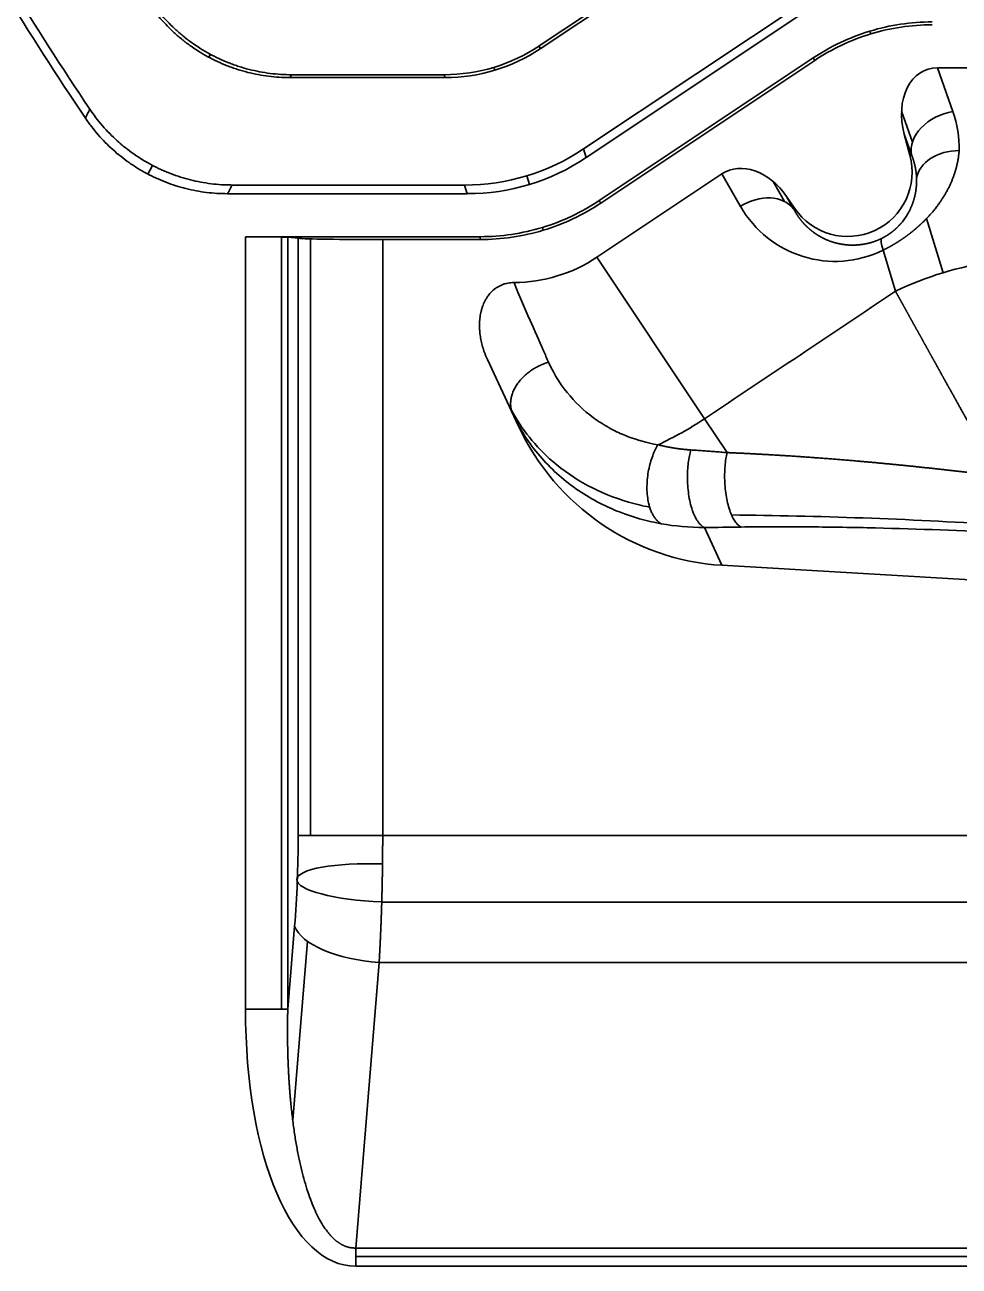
# Model space of a CAD drawing. Header units: millimetres. Extents: x 5 to 1651, y 545 to 1674.
# Drawn here: x 232.7 to 276.2, y 1331.2 to 1389 of the extents above; entities that cross this region are included whole.
import ezdxf

# ---------------------------------------------------------------- set-up
doc = ezdxf.new("R2010")
doc.units = ezdxf.units.MM
doc.layers.add('20', color=7, linetype='Continuous', true_color=0xffffff)

msp = doc.modelspace()

# ---------------------------------------------------------------- linework, layer by layer
at = {"layer": '20', "color": 7, "linetype": 'Continuous', "lineweight": 35}
for p, q in [((256.628, 1388.014), (267.603, 1395.33)), ((256.669, 1387.877), (267.644, 1395.194)), ((258.686, 1383.213), (269.158, 1390.194)), ((258.809, 1382.809), (269.28, 1389.79)), ((272.029, 1388.701), (272.068, 1388.572)), ((256.628, 1388.014), (256.669, 1387.877)), ((241.305, 1387.622), (241.233, 1387.485)), ((259.415, 1380.807), (269.383, 1387.452)), ((254.512, 1387.015), (254.553, 1386.878)), ((269.458, 1387.34), (259.49, 1380.695)), ((275.894, 1384.951), (275.176, 1386.995)), ((288.235, 1386.995), (275.176, 1386.995)), ((245.01, 1386.536), (252.238, 1386.536)), ((245.084, 1386.672), (252.197, 1386.672)), ((252.238, 1386.536), (252.197, 1386.672)), ((274.008, 1383.538), (273.504, 1384.972)), ((273.968, 1382.943), (273.63, 1383.908)), ((273.63, 1383.908), (273.896, 1382.924)), ((258.686, 1383.213), (258.809, 1382.809)), ((273.968, 1382.943), (273.896, 1382.924)), ((238.393, 1382.045), (238.602, 1382.451)), ((256.163, 1381.561), (256.041, 1381.964)), ((265.137, 1382.056), (259.309, 1378.171)), ((265.137, 1382.056), (266.001, 1380.542)), ((267.522, 1381.698), (268.054, 1380.767)), ((242.101, 1381.132), (253.269, 1381.132)), ((242.316, 1381.536), (253.147, 1381.536)), ((253.269, 1381.132), (253.147, 1381.536)), ((268.148, 1381), (268.476, 1380.426)), ((268.518, 1380.455), (268.148, 1381)), ((268.476, 1380.426), (268.518, 1380.455)), ((274.67, 1379.977), (275.435, 1377.451)), ((256.808, 1379.429), (256.77, 1379.558)), ((242.938, 1343.152), (242.938, 1379.129)), ((242.938, 1379.129), (253.876, 1379.129)), ((244.617, 1343.152), (244.617, 1379.114)), ((244.908, 1379.101), (244.908, 1343.152)), ((245.391, 1379.053), (244.908, 1379.101)), ((245.391, 1351.249), (245.391, 1379.053)), ((245.974, 1351.249), (245.974, 1379.027)), ((253.876, 1378.995), (249.331, 1378.995)), ((249.331, 1378.995), (249.331, 1351.249)), ((259.309, 1378.171), (264.322, 1370.651)), ((273.222, 1376.585), (272.642, 1378.5)), ((254.207, 1373.41), (255.639, 1370.339)), ((265.373, 1369.075), (264.322, 1370.651)), ((264.318, 1365.586), (265.138, 1363.827)), ((265.138, 1363.827), (368.446, 1357.783)), ((249.331, 1351.249), (245.391, 1351.249)), ((249.331, 1351.249), (377.248, 1351.249)), ((377.915, 1348.145), (249.287, 1348.145)), ((244.908, 1343.152), (245.226, 1347.022)), ((245.825, 1346.324), (245.139, 1337.982)), ((249.165, 1345.332), (248.072, 1332.034)), ((377.817, 1345.332), (249.165, 1345.332)), ((242.938, 1343.152), (244.908, 1343.152)), ((248.072, 1331.189), (248.072, 1332.034)), ((248.072, 1332.034), (378.75, 1332.034)), ((378.834, 1331.632), (248.072, 1331.632)), ((378.914, 1331.189), (248.072, 1331.189))]:
    msp.add_line(p, q, dxfattribs=at)
for centre, radius, start, end in [((271, 1382.14), 3, 214.16813, 15.15099), ((255.426, 1383.995), 7, 270.18273, 303.69007)]:
    msp.add_arc(centre, radius, start, end, dxfattribs=at)
for centre, major_axis, ratio, start_param, end_param in [((252.19, 1394.683), (2.322, -7.668), 0.998504, 5.989599, 6.576772), ((252.231, 1394.547), (2.322, -7.668), 0.998504, 5.989599, 6.576772), ((275.6, 1384.304), (0.916, -2.608), 0.723434, 2.892764, 4.611178), ((275.894, 1383.465), (1.887, 0.663), 0.723434, 1.321968, 3.040381), ((271, 1383.222), (0, 5.204), 0.99698, 4.696334, 5.05111), ((253.139, 1391.549), (-2.902, 9.585), 0.998504, 2.848006, 3.435179), ((253.261, 1391.146), (-2.902, 9.585), 0.998504, 2.848006, 3.435179), ((276.188, 1381.652), (2, -0.032), 0.743102, 1.582691, 3.037161), ((266.56, 1379.77), (-1.336, 2.34), 0.742347, 4.81669, 6.3346), ((266.825, 1379.306), (-1.737, -0.992), 0.742347, 3.245893, 4.763803), ((270.394, 1383.049), (-2.814, 4.222), 0.99698, 1.501378, 3.01224), ((242.938, 1379.095), (2, 0), 0.017455, 0.174533, 1.570796), ((249.331, 1379.065), (4, 0), 0.017455, 3.316126, 4.712389), ((273.467, 1377.264), (0.885, -1.794), 0.142227, 3.212124, 3.883917), ((277.757, 1369.783), (-10.528, -3.188), 0.728348, 4.495337, 4.929441), ((265.609, 1374.988), (-4.741, 10.168), 0.980514, 1.570796, 2.655005), ((273.452, 1363.34), (-25.127, 1.097), 0.104124, 4.536915, 5.035486), ((243.628, 1351.249), (0, 10), 0.176327, 4.276057, 4.712389), ((249.331, 1349.032), (-4, 0.164), 0.221019, 4.723478, 7.852063), ((249.165, 1347.022), (3.987, -0.328), 0.42145, 3.334267, 4.747028), ((249.031, 1345.386), (1.167, 14.189), 0.42145, 1.763471, 3.176231)]:
    msp.add_ellipse(centre, major_axis=major_axis, ratio=ratio, start_param=start_param, end_param=end_param, dxfattribs=at)
for points, knots in [([(235.477, 1558.609), (232.837, 1554.692), (226.497, 1544.297), (218.297, 1526.435), (211.965, 1504.971), (208.765, 1482.822), (208.765, 1460.443), (211.965, 1438.294), (218.297, 1416.829), (226.497, 1398.967), (232.837, 1388.572), (235.477, 1384.656)], [0, 0, 0, 0, 0.076757, 0.197684, 0.31861, 0.439537, 0.560463, 0.68139, 0.802316, 0.923243, 1, 1, 1, 1]), ([(235.685, 1558.195), (233.1, 1554.348), (226.823, 1544.04), (218.677, 1526.293), (212.36, 1504.884), (209.169, 1482.793), (209.169, 1460.472), (212.36, 1438.38), (218.677, 1416.971), (226.823, 1399.224), (233.1, 1388.916), (235.685, 1385.069)], [0, 0, 0, 0, 0.075715, 0.196939, 0.318164, 0.439388, 0.560612, 0.681836, 0.803061, 0.924285, 1, 1, 1, 1]), ([(238.369, 1390.333), (238.551, 1390.051), (238.748, 1389.783), (239.173, 1389.276), (239.401, 1389.036), (239.765, 1388.697), (239.89, 1388.588), (240.052, 1388.456), (240.084, 1388.429), (240.15, 1388.377), (240.183, 1388.351), (240.283, 1388.275), (240.35, 1388.225), (240.688, 1387.981), (241.249, 1387.629), (241.849, 1387.348), (242.237, 1387.196), (242.354, 1387.152), (242.472, 1387.111), (242.552, 1387.084), (242.591, 1387.07), (242.791, 1387.006), (242.951, 1386.96), (243.434, 1386.837), (243.759, 1386.776), (244.417, 1386.693), (244.749, 1386.672), (245.084, 1386.672)], [0, 0, 0, 0, 0.125, 0.125, 0.25, 0.25, 0.3125, 0.3125, 0.328125, 0.328125, 0.34375, 0.34375, 0.375, 0.375, 0.5, 0.625, 0.625, 0.65625, 0.671875, 0.671875, 0.6875, 0.6875, 0.75, 0.75, 0.875, 0.875, 1, 1, 1, 1]), ([(245.01, 1386.536), (244.675, 1386.536), (244.343, 1386.557), (243.686, 1386.639), (243.362, 1386.7), (242.88, 1386.823), (242.72, 1386.869), (242.521, 1386.933), (242.482, 1386.946), (242.402, 1386.973), (242.363, 1386.987), (242.244, 1387.029), (242.166, 1387.058), (241.778, 1387.211), (241.178, 1387.491), (240.618, 1387.843), (240.28, 1388.086), (240.179, 1388.16), (240.08, 1388.237), (240.015, 1388.289), (239.982, 1388.316), (239.82, 1388.448), (239.695, 1388.558), (239.33, 1388.897), (239.102, 1389.137), (238.676, 1389.644), (238.479, 1389.911), (238.297, 1390.193)], [0, 0, 0, 0, 0.125, 0.125, 0.25, 0.25, 0.3125, 0.3125, 0.328125, 0.328125, 0.34375, 0.34375, 0.375, 0.375, 0.5, 0.625, 0.625, 0.65625, 0.671875, 0.671875, 0.6875, 0.6875, 0.75, 0.75, 0.875, 0.875, 1, 1, 1, 1]), ([(274.923, 1389.129), (273.944, 1389.129), (272.966, 1388.985), (271.092, 1388.417), (270.198, 1387.994), (269.384, 1387.452)], [0, 0, 0, 0, 0.5, 0.5, 1, 1, 1, 1]), ([(274.923, 1388.995), (273.957, 1388.994), (272.992, 1388.852), (271.144, 1388.293), (270.262, 1387.875), (269.458, 1387.34)], [0, 0, 0, 0, 0.5, 0.5, 1, 1, 1, 1]), ([(245.084, 1386.672), (245.08, 1386.664), (245.075, 1386.656), (245.062, 1386.631), (245.053, 1386.614), (245.034, 1386.581), (245.025, 1386.565), (245.014, 1386.544), (245.012, 1386.54), (245.01, 1386.536)], [0, 0, 0, 0, 0.176324, 0.176324, 0.545649, 0.545649, 0.909804, 0.909804, 1, 1, 1, 1]), ([(235.477, 1384.656), (235.49, 1384.681), (235.502, 1384.707), (235.536, 1384.774), (235.557, 1384.815), (235.579, 1384.858), (235.58, 1384.86), (235.615, 1384.931), (235.65, 1385), (235.685, 1385.069)], [0, 0, 0, 0, 0.1867, 0.1867, 0.485261, 0.485261, 0.5, 0.5, 1, 1, 1, 1]), ([(235.685, 1385.069), (235.868, 1384.796), (236.265, 1384.278), (236.722, 1383.811), (236.997, 1383.564), (237.027, 1383.536), (237.089, 1383.482), (237.182, 1383.402), (237.403, 1383.221), (237.598, 1383.075), (237.996, 1382.796), (238.273, 1382.627), (238.702, 1382.398), (238.848, 1382.325), (239.071, 1382.224), (239.146, 1382.191), (239.26, 1382.143), (239.298, 1382.128), (239.374, 1382.097), (239.412, 1382.082), (239.755, 1381.95), (240.065, 1381.852), (240.694, 1381.695), (241.013, 1381.636), (241.497, 1381.576), (241.66, 1381.561), (241.906, 1381.546), (241.988, 1381.542), (242.152, 1381.537), (242.234, 1381.536), (242.316, 1381.536)], [0, 0, 0, 0, 0.125, 0.25, 0.25, 0.265625, 0.265625, 0.28125, 0.3125, 0.375, 0.375, 0.5, 0.5, 0.5625, 0.5625, 0.59375, 0.59375, 0.609375, 0.609375, 0.625, 0.625, 0.75, 0.75, 0.875, 0.875, 0.9375, 0.9375, 0.96875, 0.96875, 1, 1, 1, 1]), ([(242.101, 1381.132), (241.773, 1381.132), (241.122, 1381.172), (240.481, 1381.291), (240.123, 1381.381), (240.083, 1381.391), (240.004, 1381.412), (239.886, 1381.445), (239.613, 1381.526), (239.383, 1381.607), (238.93, 1381.781), (238.636, 1381.915), (238.206, 1382.144), (238.065, 1382.225), (237.856, 1382.352), (237.787, 1382.396), (237.685, 1382.464), (237.651, 1382.486), (237.583, 1382.532), (237.549, 1382.556), (237.248, 1382.767), (236.994, 1382.969), (236.514, 1383.402), (236.287, 1383.633), (235.967, 1384), (235.864, 1384.127), (235.714, 1384.322), (235.665, 1384.387), (235.569, 1384.52), (235.522, 1384.588), (235.477, 1384.656)], [0, 0, 0, 0, 0.125, 0.25, 0.25, 0.265625, 0.265625, 0.28125, 0.3125, 0.375, 0.375, 0.5, 0.5, 0.5625, 0.5625, 0.59375, 0.59375, 0.609375, 0.609375, 0.625, 0.625, 0.75, 0.75, 0.875, 0.875, 0.9375, 0.9375, 0.96875, 0.96875, 1, 1, 1, 1]), ([(272.642, 1378.5), (272.65, 1378.504), (272.665, 1378.512), (272.688, 1378.523), (272.711, 1378.535), (272.734, 1378.546), (272.757, 1378.558), (272.78, 1378.57), (272.802, 1378.582), (272.825, 1378.594), (272.848, 1378.606), (272.87, 1378.618), (272.893, 1378.63), (272.915, 1378.642), (272.937, 1378.654), (272.96, 1378.666), (272.982, 1378.679), (273.004, 1378.691), (273.026, 1378.704), (273.048, 1378.716), (273.07, 1378.729), (273.092, 1378.742), (273.114, 1378.754), (273.136, 1378.767), (273.157, 1378.78), (273.179, 1378.793), (273.201, 1378.806), (273.222, 1378.819), (273.243, 1378.832), (273.265, 1378.845), (273.286, 1378.858), (273.307, 1378.872), (273.328, 1378.885), (273.349, 1378.898), (273.37, 1378.912), (273.391, 1378.925), (273.412, 1378.939), (273.433, 1378.952), (273.453, 1378.966), (273.474, 1378.98), (273.494, 1378.993), (273.515, 1379.007), (273.535, 1379.021), (273.555, 1379.035), (273.576, 1379.048), (273.596, 1379.062), (273.616, 1379.076), (273.636, 1379.09), (273.655, 1379.104), (273.675, 1379.118), (273.695, 1379.132), (273.714, 1379.146), (273.734, 1379.161), (273.753, 1379.175), (273.772, 1379.189), (273.792, 1379.203), (273.811, 1379.217), (273.83, 1379.232), (273.849, 1379.246), (273.867, 1379.26), (273.886, 1379.275), (273.905, 1379.289), (273.923, 1379.304), (273.942, 1379.318), (273.96, 1379.333), (273.978, 1379.347), (273.996, 1379.362), (274.014, 1379.376), (274.032, 1379.391), (274.05, 1379.405), (274.068, 1379.42), (274.085, 1379.434), (274.103, 1379.449), (274.12, 1379.464), (274.137, 1379.478), (274.155, 1379.493), (274.172, 1379.508), (274.189, 1379.522), (274.205, 1379.537), (274.222, 1379.552), (274.239, 1379.567), (274.255, 1379.581), (274.272, 1379.596), (274.288, 1379.611), (274.304, 1379.626), (274.32, 1379.64), (274.332, 1379.651), (274.342, 1379.66), (274.351, 1379.669), (274.366, 1379.683), (274.387, 1379.702), (274.413, 1379.726), (274.445, 1379.755), (274.481, 1379.789), (274.523, 1379.829), (274.569, 1379.874), (274.619, 1379.924), (274.673, 1379.98), (274.731, 1380.041), (274.793, 1380.106), (274.857, 1380.178), (274.924, 1380.254), (274.989, 1380.33), (275.052, 1380.406), (275.114, 1380.486), (275.182, 1380.575), (275.255, 1380.675), (275.331, 1380.784), (275.409, 1380.904), (275.476, 1381.01), (275.529, 1381.099), (275.569, 1381.169), (275.608, 1381.238), (275.645, 1381.308), (275.681, 1381.377), (275.716, 1381.446), (275.749, 1381.515), (275.781, 1381.584), (275.812, 1381.653), (275.841, 1381.721), (275.869, 1381.79), (275.896, 1381.858), (275.921, 1381.926), (275.946, 1381.994), (275.969, 1382.062), (275.991, 1382.13), (276.012, 1382.198), (276.031, 1382.266), (276.05, 1382.333), (276.067, 1382.401), (276.084, 1382.468), (276.099, 1382.536), (276.113, 1382.603), (276.126, 1382.67), (276.138, 1382.737), (276.149, 1382.804), (276.159, 1382.871), (276.168, 1382.938), (276.175, 1383.005), (276.182, 1383.072), (276.186, 1383.116), (276.188, 1383.138)], [0, 0, 0, 0, 0.00351, 0.007014, 0.010513, 0.014007, 0.017496, 0.02098, 0.02446, 0.027935, 0.031405, 0.034871, 0.038332, 0.041789, 0.045242, 0.048691, 0.052135, 0.055576, 0.059013, 0.062445, 0.065874, 0.0693, 0.072721, 0.076139, 0.079553, 0.082964, 0.086371, 0.089775, 0.093176, 0.096573, 0.099966, 0.103357, 0.106744, 0.110127, 0.113508, 0.116885, 0.120259, 0.12363, 0.126997, 0.130362, 0.133723, 0.137081, 0.140435, 0.143787, 0.147135, 0.150481, 0.153823, 0.157161, 0.160497, 0.163829, 0.167158, 0.170484, 0.173806, 0.177125, 0.18044, 0.183753, 0.187062, 0.190367, 0.193669, 0.196967, 0.200262, 0.203553, 0.20684, 0.210124, 0.213404, 0.21668, 0.219953, 0.223221, 0.226486, 0.229747, 0.233003, 0.236256, 0.239504, 0.242748, 0.245988, 0.249224, 0.252455, 0.255682, 0.258904, 0.262121, 0.265334, 0.268543, 0.271746, 0.274945, 0.278139, 0.281328, 0.284514, 0.285251, 0.287115, 0.290103, 0.294213, 0.299438, 0.305773, 0.313212, 0.321748, 0.331373, 0.342079, 0.353859, 0.366705, 0.38061, 0.395565, 0.411565, 0.428602, 0.44296, 0.459392, 0.477877, 0.498391, 0.520904, 0.545374, 0.571762, 0.586001, 0.600196, 0.614351, 0.628468, 0.642547, 0.656592, 0.670605, 0.684586, 0.698537, 0.71246, 0.726357, 0.740228, 0.754076, 0.7679, 0.781701, 0.795482, 0.809243, 0.822983, 0.836705, 0.850408, 0.864094, 0.877761, 0.891411, 0.905045, 0.918661, 0.93226, 0.945842, 0.959408, 0.972956, 0.986487, 1, 1, 1, 1]), ([(274.202, 1381.839), (274.202, 1381.848), (274.201, 1381.866), (274.2, 1381.892), (274.198, 1381.919), (274.197, 1381.945), (274.195, 1381.971), (274.193, 1381.997), (274.191, 1382.022), (274.189, 1382.047), (274.186, 1382.072), (274.183, 1382.097), (274.18, 1382.122), (274.177, 1382.146), (274.174, 1382.17), (274.171, 1382.194), (274.167, 1382.218), (274.164, 1382.241), (274.16, 1382.264), (274.156, 1382.287), (274.152, 1382.31), (274.148, 1382.332), (274.144, 1382.355), (274.139, 1382.376), (274.135, 1382.398), (274.13, 1382.42), (274.126, 1382.441), (274.121, 1382.462), (274.116, 1382.483), (274.111, 1382.503), (274.106, 1382.524), (274.101, 1382.544), (274.095, 1382.564), (274.09, 1382.583), (274.085, 1382.603), (274.079, 1382.622), (274.074, 1382.641), (274.068, 1382.659), (274.063, 1382.678), (274.057, 1382.696), (274.051, 1382.714), (274.046, 1382.732), (274.04, 1382.75), (274.034, 1382.767), (274.028, 1382.784), (274.022, 1382.801), (274.016, 1382.818), (274.01, 1382.834), (274.004, 1382.85), (273.998, 1382.866), (273.992, 1382.882), (273.986, 1382.898), (273.98, 1382.913), (273.974, 1382.928), (273.97, 1382.938), (273.968, 1382.943)], [0, 0, 0, 0, 0.023885, 0.047576, 0.071071, 0.094372, 0.117478, 0.14039, 0.163107, 0.18563, 0.207959, 0.230095, 0.252036, 0.273783, 0.295337, 0.316697, 0.337864, 0.358838, 0.379618, 0.400206, 0.4206, 0.440802, 0.460811, 0.480628, 0.500252, 0.519684, 0.538923, 0.557971, 0.576826, 0.595489, 0.613961, 0.632241, 0.650329, 0.668226, 0.685931, 0.703445, 0.720768, 0.7379, 0.754841, 0.771591, 0.78815, 0.804519, 0.820697, 0.836684, 0.852481, 0.868088, 0.883504, 0.898731, 0.913767, 0.928613, 0.94327, 0.957737, 0.972014, 0.986102, 1, 1, 1, 1]), ([(272.566, 1379.044), (272.571, 1379.046), (272.58, 1379.051), (272.594, 1379.058), (272.607, 1379.064), (272.621, 1379.071), (272.635, 1379.079), (272.648, 1379.086), (272.662, 1379.093), (272.676, 1379.1), (272.689, 1379.108), (272.703, 1379.115), (272.716, 1379.123), (272.73, 1379.13), (272.743, 1379.138), (272.757, 1379.146), (272.77, 1379.154), (272.784, 1379.162), (272.797, 1379.17), (272.81, 1379.178), (272.824, 1379.186), (272.837, 1379.195), (272.85, 1379.203), (272.864, 1379.212), (272.877, 1379.22), (272.89, 1379.229), (272.903, 1379.238), (272.916, 1379.247), (272.929, 1379.256), (272.942, 1379.265), (272.955, 1379.274), (272.968, 1379.283), (272.981, 1379.292), (272.994, 1379.302), (273.007, 1379.311), (273.02, 1379.321), (273.033, 1379.33), (273.045, 1379.34), (273.058, 1379.35), (273.071, 1379.36), (273.083, 1379.37), (273.096, 1379.38), (273.109, 1379.39), (273.121, 1379.4), (273.134, 1379.41), (273.146, 1379.42), (273.158, 1379.431), (273.171, 1379.441), (273.183, 1379.452), (273.195, 1379.463), (273.207, 1379.474), (273.22, 1379.484), (273.232, 1379.495), (273.244, 1379.506), (273.256, 1379.517), (273.268, 1379.529), (273.28, 1379.54), (273.292, 1379.551), (273.303, 1379.563), (273.315, 1379.574), (273.327, 1379.586), (273.338, 1379.597), (273.35, 1379.609), (273.362, 1379.621), (273.373, 1379.633), (273.384, 1379.645), (273.396, 1379.657), (273.407, 1379.669), (273.418, 1379.681), (273.43, 1379.694), (273.441, 1379.706), (273.452, 1379.718), (273.463, 1379.731), (273.474, 1379.743), (273.485, 1379.756), (273.495, 1379.769), (273.528, 1379.807), (273.581, 1379.874), (273.651, 1379.968), (273.718, 1380.068), (273.783, 1380.173), (273.844, 1380.282), (273.902, 1380.397), (273.941, 1380.483), (273.965, 1380.539), (273.976, 1380.566), (273.987, 1380.594), (273.998, 1380.622), (274.009, 1380.651), (274.02, 1380.682), (274.031, 1380.713), (274.042, 1380.745), (274.053, 1380.778), (274.064, 1380.812), (274.074, 1380.847), (274.085, 1380.883), (274.095, 1380.92), (274.105, 1380.957), (274.115, 1380.996), (274.124, 1381.035), (274.133, 1381.076), (274.141, 1381.117), (274.15, 1381.159), (274.157, 1381.202), (274.165, 1381.246), (274.171, 1381.291), (274.178, 1381.337), (274.183, 1381.383), (274.188, 1381.431), (274.193, 1381.479), (274.197, 1381.528), (274.199, 1381.578), (274.202, 1381.629), (274.203, 1381.68), (274.204, 1381.732), (274.203, 1381.785), (274.202, 1381.821), (274.202, 1381.839)], [0, 0, 0, 0, 0.002984, 0.005963, 0.008938, 0.011908, 0.014876, 0.01784, 0.020803, 0.023765, 0.026726, 0.029688, 0.03265, 0.035614, 0.03858, 0.041548, 0.044521, 0.047497, 0.050479, 0.053466, 0.056459, 0.059459, 0.062467, 0.065483, 0.068508, 0.071542, 0.074586, 0.077641, 0.080707, 0.083785, 0.086876, 0.08998, 0.093098, 0.09623, 0.099376, 0.102539, 0.105717, 0.108912, 0.112124, 0.115353, 0.118601, 0.121867, 0.125153, 0.128458, 0.131783, 0.135129, 0.138496, 0.141884, 0.145295, 0.148728, 0.152184, 0.155663, 0.159166, 0.162692, 0.166244, 0.16982, 0.173422, 0.177049, 0.180703, 0.184382, 0.188089, 0.191822, 0.195583, 0.199372, 0.203189, 0.207034, 0.210908, 0.214811, 0.218743, 0.222705, 0.226696, 0.230718, 0.23477, 0.238853, 0.242967, 0.247111, 0.251288, 0.280735, 0.312195, 0.345723, 0.381359, 0.41914, 0.459094, 0.501245, 0.510466, 0.520058, 0.530018, 0.540349, 0.551048, 0.562118, 0.573557, 0.585365, 0.597542, 0.610089, 0.623004, 0.636289, 0.649941, 0.663963, 0.678353, 0.69311, 0.708235, 0.723728, 0.739588, 0.755815, 0.772409, 0.789368, 0.806694, 0.824385, 0.842442, 0.860863, 0.879649, 0.8988, 0.918314, 0.938191, 0.958432, 0.979035, 1, 1, 1, 1]), ([(242.316, 1381.536), (242.302, 1381.51), (242.289, 1381.485), (242.252, 1381.415), (242.229, 1381.372), (242.184, 1381.288), (242.163, 1381.248), (242.128, 1381.182), (242.114, 1381.157), (242.101, 1381.132)], [0, 0, 0, 0, 0.190335, 0.190335, 0.51474, 0.51474, 0.813301, 0.813301, 1, 1, 1, 1]), ([(259.415, 1380.807), (258.6, 1380.264), (257.706, 1379.841), (255.833, 1379.274), (254.854, 1379.13), (253.876, 1379.13)], [0, 0, 0, 0, 0.5, 0.5, 1, 1, 1, 1]), ([(253.876, 1378.995), (254.868, 1378.996), (255.859, 1379.142), (257.758, 1379.717), (258.664, 1380.145), (259.489, 1380.695)], [0, 0, 0, 0, 0.5, 0.5, 1, 1, 1, 1]), ([(268.476, 1380.426), (268.48, 1380.418), (268.489, 1380.401), (268.502, 1380.376), (268.515, 1380.351), (268.529, 1380.326), (268.542, 1380.302), (268.556, 1380.278), (268.57, 1380.254), (268.584, 1380.23), (268.598, 1380.207), (268.612, 1380.184), (268.627, 1380.162), (268.641, 1380.139), (268.656, 1380.117), (268.67, 1380.095), (268.685, 1380.074), (268.7, 1380.052), (268.715, 1380.031), (268.73, 1380.011), (268.745, 1379.99), (268.76, 1379.97), (268.775, 1379.95), (268.79, 1379.931), (268.805, 1379.911), (268.82, 1379.892), (268.836, 1379.873), (268.851, 1379.855), (268.866, 1379.837), (268.882, 1379.818), (268.897, 1379.801), (268.912, 1379.783), (268.928, 1379.766), (268.943, 1379.749), (268.958, 1379.732), (268.973, 1379.716), (268.989, 1379.7), (269.004, 1379.684), (269.019, 1379.668), (269.035, 1379.652), (269.05, 1379.637), (269.065, 1379.622), (269.08, 1379.607), (269.095, 1379.593), (269.11, 1379.579), (269.125, 1379.565), (269.14, 1379.551), (269.155, 1379.537), (269.17, 1379.524), (269.184, 1379.511), (269.199, 1379.498), (269.213, 1379.485), (269.228, 1379.473), (269.242, 1379.461), (269.257, 1379.449), (269.271, 1379.437), (269.285, 1379.425), (269.299, 1379.414), (269.313, 1379.403), (269.327, 1379.392), (269.341, 1379.381), (269.354, 1379.371), (269.368, 1379.36), (269.381, 1379.35), (269.395, 1379.34), (269.408, 1379.33), (269.421, 1379.321), (269.434, 1379.311), (269.447, 1379.302), (269.459, 1379.293), (269.472, 1379.285), (269.484, 1379.276), (269.497, 1379.267), (269.509, 1379.259), (269.521, 1379.251), (269.533, 1379.243), (269.545, 1379.235), (269.556, 1379.228), (269.568, 1379.22), (269.579, 1379.213), (269.59, 1379.206), (269.601, 1379.199), (269.612, 1379.192), (269.623, 1379.186), (269.633, 1379.179), (269.644, 1379.173), (269.654, 1379.167), (269.664, 1379.161), (269.674, 1379.155), (269.684, 1379.149), (269.693, 1379.144), (269.703, 1379.138), (269.712, 1379.133), (269.721, 1379.128), (269.73, 1379.123), (269.739, 1379.118), (269.747, 1379.113), (269.755, 1379.109), (269.764, 1379.104), (269.772, 1379.1), (269.779, 1379.096), (269.787, 1379.092), (269.795, 1379.088), (269.802, 1379.084), (269.809, 1379.08), (269.816, 1379.077), (269.823, 1379.073), (269.829, 1379.07), (269.847, 1379.061), (269.877, 1379.046), (269.919, 1379.026), (269.961, 1379.007), (270.004, 1378.988), (270.046, 1378.97), (270.089, 1378.953), (270.132, 1378.936), (270.175, 1378.92), (270.218, 1378.905), (270.262, 1378.89), (270.305, 1378.876), (270.349, 1378.863), (270.392, 1378.85), (270.436, 1378.839), (270.48, 1378.827), (270.524, 1378.817), (270.568, 1378.807), (270.612, 1378.798), (270.656, 1378.789), (270.7, 1378.781), (270.743, 1378.774), (270.787, 1378.767), (270.831, 1378.761), (270.875, 1378.756), (270.919, 1378.751), (270.963, 1378.747), (271.007, 1378.744), (271.05, 1378.741), (271.094, 1378.739), (271.137, 1378.738), (271.181, 1378.737), (271.224, 1378.736), (271.267, 1378.737), (271.31, 1378.738), (271.353, 1378.739), (271.395, 1378.741), (271.438, 1378.744), (271.48, 1378.747), (271.523, 1378.751), (271.564, 1378.755), (271.606, 1378.76), (271.648, 1378.765), (271.689, 1378.771), (271.73, 1378.778), (271.771, 1378.785), (271.812, 1378.793), (271.852, 1378.801), (271.893, 1378.809), (271.932, 1378.819), (271.972, 1378.828), (272.012, 1378.838), (272.051, 1378.849), (272.09, 1378.86), (272.128, 1378.872), (272.166, 1378.884), (272.204, 1378.896), (272.242, 1378.909), (272.279, 1378.922), (272.316, 1378.936), (272.353, 1378.95), (272.389, 1378.965), (272.425, 1378.98), (272.461, 1378.995), (272.496, 1379.011), (272.532, 1379.027), (272.555, 1379.039), (272.566, 1379.044)], [0, 0, 0, 0, 0.007595, 0.015135, 0.022621, 0.030053, 0.03743, 0.044752, 0.05202, 0.059233, 0.066392, 0.073496, 0.080545, 0.087539, 0.094479, 0.101363, 0.108193, 0.114968, 0.121688, 0.128353, 0.134962, 0.141517, 0.148016, 0.154461, 0.16085, 0.167184, 0.173462, 0.179686, 0.185854, 0.191966, 0.198023, 0.204025, 0.209971, 0.215862, 0.221697, 0.227476, 0.2332, 0.238868, 0.244481, 0.250037, 0.255538, 0.260983, 0.266373, 0.271706, 0.276984, 0.282205, 0.287371, 0.292481, 0.297534, 0.302532, 0.307474, 0.312359, 0.317188, 0.321962, 0.326679, 0.331339, 0.335944, 0.340492, 0.344984, 0.34942, 0.353799, 0.358122, 0.362388, 0.366598, 0.370752, 0.374849, 0.37889, 0.382874, 0.386801, 0.390672, 0.394487, 0.398245, 0.401946, 0.40559, 0.409178, 0.412709, 0.416183, 0.419601, 0.422962, 0.426266, 0.429513, 0.432704, 0.435837, 0.438914, 0.441934, 0.444897, 0.447803, 0.450652, 0.453444, 0.456179, 0.458857, 0.461479, 0.464043, 0.46655, 0.469, 0.471394, 0.47373, 0.476009, 0.478231, 0.480396, 0.482503, 0.484554, 0.486548, 0.488484, 0.490363, 0.492185, 0.49395, 0.495658, 0.497309, 0.508067, 0.518719, 0.529265, 0.539706, 0.550041, 0.560271, 0.570397, 0.580417, 0.590333, 0.600146, 0.609854, 0.619459, 0.62896, 0.638359, 0.647655, 0.656849, 0.665941, 0.674932, 0.683821, 0.69261, 0.701299, 0.709887, 0.718377, 0.726767, 0.735059, 0.743253, 0.751349, 0.759349, 0.767252, 0.77506, 0.782772, 0.79039, 0.797914, 0.805345, 0.812684, 0.81993, 0.827086, 0.834152, 0.841129, 0.848017, 0.854818, 0.861532, 0.86816, 0.874704, 0.881165, 0.887544, 0.893841, 0.900058, 0.906196, 0.912257, 0.918243, 0.924153, 0.92999, 0.935756, 0.941452, 0.947079, 0.952639, 0.958135, 0.963568, 0.968939, 0.974252, 0.979507, 0.984707, 0.989854, 0.994951, 1, 1, 1, 1]), ([(255.448, 1376.995), (255.353, 1376.994), (255.26, 1376.986), (255.121, 1376.96), (255.075, 1376.949), (255.007, 1376.93), (254.985, 1376.923), (254.94, 1376.908), (254.917, 1376.899), (254.807, 1376.856), (254.724, 1376.813), (254.606, 1376.736), (254.568, 1376.708), (254.512, 1376.664), (254.494, 1376.649), (254.458, 1376.617), (254.441, 1376.601), (254.356, 1376.52), (254.295, 1376.448), (254.212, 1376.333), (254.185, 1376.294), (254.136, 1376.213), (254.113, 1376.172), (254.049, 1376.047), (254.013, 1375.96), (253.967, 1375.827), (253.952, 1375.782), (253.933, 1375.714), (253.927, 1375.691), (253.916, 1375.645), (253.91, 1375.622), (253.885, 1375.507), (253.87, 1375.415), (253.85, 1375.229), (253.844, 1375.136), (253.841, 1374.996), (253.842, 1374.925), (253.845, 1374.855), (253.847, 1374.807), (253.848, 1374.784), (253.856, 1374.666), (253.867, 1374.573), (253.895, 1374.388), (253.912, 1374.297), (253.954, 1374.115), (254.002, 1373.935), (254.063, 1373.758), (254.114, 1373.627), (254.131, 1373.583), (254.168, 1373.496), (254.187, 1373.453), (254.207, 1373.41)], [0, 0, 0, 0, 0.0625, 0.0625, 0.09375, 0.09375, 0.109375, 0.109375, 0.125, 0.125, 0.1875, 0.1875, 0.21875, 0.21875, 0.234375, 0.234375, 0.25, 0.25, 0.3125, 0.3125, 0.34375, 0.34375, 0.375, 0.375, 0.4375, 0.4375, 0.46875, 0.46875, 0.484375, 0.484375, 0.5, 0.5, 0.5625, 0.5625, 0.625, 0.625, 0.65625, 0.671875, 0.671875, 0.6875, 0.6875, 0.75, 0.75, 0.8125, 0.8125, 0.875, 0.9375, 0.9375, 0.96875, 0.96875, 1, 1, 1, 1]), ([(257.06, 1373.281), (256.979, 1373.461), (256.897, 1373.644), (256.607, 1374.291), (256.4, 1374.76), (255.941, 1375.816), (255.691, 1376.403), (255.448, 1376.995)], [0, 0, 0, 0, 0.143577, 0.143577, 0.526718, 0.526718, 1, 1, 1, 1]), ([(278.002, 1367.989), (277.992, 1368.006), (277.973, 1368.041), (277.944, 1368.093), (277.915, 1368.145), (277.886, 1368.197), (277.857, 1368.248), (277.829, 1368.3), (277.8, 1368.351), (277.772, 1368.403), (277.743, 1368.454), (277.715, 1368.505), (277.686, 1368.556), (277.658, 1368.607), (277.63, 1368.658), (277.601, 1368.708), (277.573, 1368.759), (277.545, 1368.809), (277.517, 1368.86), (277.489, 1368.91), (277.461, 1368.96), (277.434, 1369.01), (277.406, 1369.06), (277.378, 1369.109), (277.351, 1369.159), (277.323, 1369.208), (277.296, 1369.258), (277.268, 1369.307), (277.241, 1369.356), (277.214, 1369.405), (277.186, 1369.454), (277.159, 1369.503), (277.132, 1369.551), (277.105, 1369.6), (277.078, 1369.648), (277.051, 1369.696), (277.025, 1369.744), (276.998, 1369.792), (276.971, 1369.84), (276.945, 1369.888), (276.918, 1369.935), (276.892, 1369.983), (276.866, 1370.03), (276.839, 1370.077), (276.813, 1370.124), (276.787, 1370.171), (276.761, 1370.218), (276.735, 1370.264), (276.709, 1370.311), (276.683, 1370.357), (276.657, 1370.403), (276.632, 1370.449), (276.606, 1370.495), (276.581, 1370.541), (276.555, 1370.587), (276.53, 1370.632), (276.504, 1370.678), (276.479, 1370.723), (276.454, 1370.768), (276.429, 1370.813), (276.404, 1370.858), (276.379, 1370.903), (276.354, 1370.948), (276.329, 1370.992), (276.305, 1371.036), (276.28, 1371.08), (276.256, 1371.125), (276.231, 1371.168), (276.207, 1371.212), (276.183, 1371.256), (276.158, 1371.299), (276.134, 1371.343), (276.11, 1371.386), (276.086, 1371.429), (276.062, 1371.472), (276.038, 1371.515), (276.015, 1371.557), (275.991, 1371.6), (275.967, 1371.642), (275.944, 1371.684), (275.92, 1371.727), (275.897, 1371.768), (275.874, 1371.81), (275.851, 1371.852), (275.827, 1371.893), (275.804, 1371.935), (275.781, 1371.976), (275.759, 1372.017), (275.736, 1372.058), (275.713, 1372.099), (275.69, 1372.14), (275.668, 1372.18), (275.645, 1372.221), (275.623, 1372.261), (275.601, 1372.301), (275.578, 1372.341), (275.556, 1372.381), (275.534, 1372.42), (275.512, 1372.46), (275.49, 1372.499), (275.468, 1372.538), (275.447, 1372.578), (275.425, 1372.617), (275.403, 1372.655), (275.382, 1372.694), (275.36, 1372.733), (275.339, 1372.771), (275.318, 1372.809), (275.297, 1372.847), (275.276, 1372.885), (275.255, 1372.923), (275.234, 1372.961), (275.213, 1372.998), (275.192, 1373.036), (275.171, 1373.073), (275.151, 1373.11), (275.13, 1373.147), (275.11, 1373.184), (275.089, 1373.22), (275.069, 1373.257), (275.049, 1373.293), (275.029, 1373.33), (275.008, 1373.366), (274.988, 1373.402), (274.969, 1373.437), (274.949, 1373.473), (274.929, 1373.509), (274.909, 1373.544), (274.89, 1373.579), (274.87, 1373.614), (274.851, 1373.649), (274.832, 1373.684), (274.812, 1373.719), (274.793, 1373.753), (274.774, 1373.788), (274.755, 1373.822), (274.736, 1373.856), (274.717, 1373.89), (274.698, 1373.924), (274.68, 1373.958), (274.661, 1373.991), (274.643, 1374.025), (274.624, 1374.058), (274.606, 1374.091), (274.587, 1374.124), (274.569, 1374.157), (274.551, 1374.189), (274.533, 1374.222), (274.515, 1374.254), (274.497, 1374.287), (274.479, 1374.319), (274.461, 1374.351), (274.444, 1374.383), (274.426, 1374.414), (274.409, 1374.446), (274.391, 1374.477), (274.374, 1374.509), (274.357, 1374.54), (274.339, 1374.571), (274.322, 1374.602), (274.305, 1374.633), (274.288, 1374.663), (274.271, 1374.694), (274.254, 1374.724), (274.238, 1374.754), (274.221, 1374.784), (274.204, 1374.814), (274.188, 1374.844), (274.171, 1374.874), (274.155, 1374.903), (274.139, 1374.933), (274.123, 1374.962), (274.106, 1374.991), (274.09, 1375.02), (274.074, 1375.049), (274.058, 1375.077), (274.043, 1375.106), (274.027, 1375.134), (274.011, 1375.163), (273.996, 1375.191), (273.98, 1375.219), (273.965, 1375.247), (273.949, 1375.275), (273.934, 1375.302), (273.919, 1375.33), (273.903, 1375.357), (273.888, 1375.384), (273.873, 1375.412), (273.858, 1375.439), (273.843, 1375.465), (273.829, 1375.492), (273.814, 1375.519), (273.799, 1375.545), (273.785, 1375.571), (273.77, 1375.598), (273.756, 1375.624), (273.741, 1375.65), (273.727, 1375.676), (273.713, 1375.701), (273.699, 1375.727), (273.684, 1375.752), (273.67, 1375.777), (273.656, 1375.803), (273.643, 1375.828), (273.629, 1375.853), (273.615, 1375.877), (273.601, 1375.902), (273.588, 1375.927), (273.574, 1375.951), (273.561, 1375.975), (273.547, 1375.999), (273.534, 1376.023), (273.521, 1376.047), (273.508, 1376.071), (273.494, 1376.095), (273.481, 1376.118), (273.468, 1376.142), (273.455, 1376.165), (273.443, 1376.188), (273.43, 1376.211), (273.417, 1376.234), (273.404, 1376.257), (273.392, 1376.28), (273.379, 1376.302), (273.367, 1376.325), (273.354, 1376.347), (273.342, 1376.369), (273.33, 1376.391), (273.318, 1376.413), (273.306, 1376.435), (273.293, 1376.457), (273.281, 1376.479), (273.27, 1376.5), (273.258, 1376.521), (273.246, 1376.543), (273.234, 1376.564), (273.226, 1376.578), (273.222, 1376.585)], [0, 0, 0, 0, 0.005326, 0.010642, 0.01595, 0.021248, 0.026537, 0.031817, 0.037088, 0.04235, 0.047602, 0.052846, 0.05808, 0.063305, 0.068521, 0.073728, 0.078925, 0.084114, 0.089293, 0.094463, 0.099624, 0.104776, 0.109919, 0.115053, 0.120177, 0.125292, 0.130399, 0.135495, 0.140583, 0.145662, 0.150731, 0.155792, 0.160843, 0.165885, 0.170918, 0.175942, 0.180956, 0.185962, 0.190958, 0.195945, 0.200923, 0.205892, 0.210852, 0.215803, 0.220744, 0.225676, 0.230599, 0.235513, 0.240418, 0.245314, 0.2502, 0.255078, 0.259946, 0.264805, 0.269655, 0.274495, 0.279327, 0.28415, 0.288963, 0.293767, 0.298562, 0.303348, 0.308125, 0.312892, 0.31765, 0.3224, 0.32714, 0.331871, 0.336593, 0.341305, 0.346009, 0.350703, 0.355388, 0.360064, 0.364731, 0.369389, 0.374038, 0.378677, 0.383307, 0.387929, 0.392541, 0.397143, 0.401737, 0.406322, 0.410897, 0.415463, 0.42002, 0.424568, 0.429107, 0.433637, 0.438157, 0.442669, 0.447171, 0.451664, 0.456148, 0.460623, 0.465088, 0.469545, 0.473992, 0.47843, 0.482859, 0.487279, 0.49169, 0.496092, 0.500484, 0.504867, 0.509241, 0.513606, 0.517962, 0.522309, 0.526646, 0.530975, 0.535294, 0.539604, 0.543905, 0.548197, 0.55248, 0.556753, 0.561017, 0.565273, 0.569519, 0.573756, 0.577983, 0.582202, 0.586411, 0.590612, 0.594803, 0.598985, 0.603158, 0.607322, 0.611476, 0.615622, 0.619758, 0.623885, 0.628003, 0.632112, 0.636212, 0.640302, 0.644384, 0.648456, 0.652519, 0.656573, 0.660618, 0.664653, 0.66868, 0.672697, 0.676706, 0.680705, 0.684695, 0.688675, 0.692647, 0.696609, 0.700563, 0.704507, 0.708442, 0.712368, 0.716285, 0.720192, 0.724091, 0.72798, 0.73186, 0.735731, 0.739593, 0.743446, 0.74729, 0.751124, 0.75495, 0.758766, 0.762573, 0.766371, 0.770159, 0.773939, 0.777709, 0.781471, 0.785223, 0.788966, 0.7927, 0.796424, 0.80014, 0.803846, 0.807544, 0.811232, 0.814911, 0.818581, 0.822241, 0.825893, 0.829535, 0.833169, 0.836793, 0.840408, 0.844014, 0.84761, 0.851198, 0.854776, 0.858346, 0.861906, 0.865457, 0.868999, 0.872531, 0.876055, 0.879569, 0.883075, 0.886571, 0.890058, 0.893536, 0.897004, 0.900464, 0.903914, 0.907356, 0.910788, 0.914211, 0.917625, 0.921029, 0.924425, 0.927811, 0.931189, 0.934557, 0.937916, 0.941266, 0.944606, 0.947938, 0.95126, 0.954574, 0.957878, 0.961173, 0.964459, 0.967735, 0.971003, 0.974261, 0.977511, 0.980751, 0.983982, 0.987204, 0.990417, 0.99362, 0.996815, 1, 1, 1, 1]), ([(255.397, 1370.859), (255.376, 1370.904), (255.358, 1370.951), (255.327, 1371.05), (255.315, 1371.102), (255.297, 1371.21), (255.292, 1371.266), (255.29, 1371.382), (255.292, 1371.442), (255.306, 1371.564), (255.318, 1371.627), (255.35, 1371.753), (255.37, 1371.817), (255.421, 1371.946), (255.45, 1372.01), (255.519, 1372.138), (255.557, 1372.201), (255.642, 1372.325), (255.689, 1372.385), (255.789, 1372.503), (255.842, 1372.56), (255.955, 1372.669), (256.014, 1372.721), (256.137, 1372.82), (256.2, 1372.867), (256.33, 1372.954), (256.396, 1372.994), (256.529, 1373.069), (256.596, 1373.103), (256.73, 1373.164), (256.797, 1373.192), (256.93, 1373.241), (256.995, 1373.263), (257.06, 1373.281)], [0, 0, 0, 0, 0.0625, 0.0625, 0.125, 0.125, 0.1875, 0.1875, 0.25, 0.25, 0.3125, 0.3125, 0.375, 0.375, 0.4375, 0.4375, 0.5, 0.5, 0.5625, 0.5625, 0.625, 0.625, 0.6875, 0.6875, 0.75, 0.75, 0.8125, 0.8125, 0.875, 0.875, 0.9375, 0.9375, 1, 1, 1, 1]), ([(262.157, 1369.439), (261.632, 1369.528), (261.181, 1369.657), (260.507, 1369.918), (260.295, 1370.011), (259.817, 1370.259), (259.561, 1370.412), (258.853, 1370.902), (258.433, 1371.277), (257.686, 1372.144), (257.339, 1372.661), (257.06, 1373.281)], [0, 0, 0, 0, 0.25, 0.25, 0.375, 0.375, 0.5, 0.5, 0.75, 0.75, 1, 1, 1, 1]), ([(261.768, 1366.538), (261.434, 1366.6), (261.106, 1366.678), (259.427, 1367.165), (258.232, 1367.822), (256.441, 1369.358), (255.797, 1370.174), (255.328, 1371.049)], [0, 0, 0, 0, 0.113996, 0.113996, 0.594804, 0.594804, 1, 1, 1, 1]), ([(255.397, 1370.859), (255.772, 1370.054), (256.24, 1369.38), (257.247, 1368.241), (257.814, 1367.745), (258.773, 1367.094), (259.12, 1366.891), (259.769, 1366.557), (260.057, 1366.429), (260.973, 1366.07), (261.59, 1365.89), (262.309, 1365.762)], [0, 0, 0, 0, 0.25, 0.25, 0.5, 0.5, 0.625, 0.625, 0.75, 0.75, 1, 1, 1, 1]), ([(262.157, 1369.439), (262.169, 1369.436), (262.193, 1369.43), (262.228, 1369.421), (262.264, 1369.413), (262.3, 1369.404), (262.336, 1369.396), (262.372, 1369.388), (262.409, 1369.379), (262.445, 1369.372), (262.482, 1369.364), (262.518, 1369.356), (262.555, 1369.349), (262.592, 1369.341), (262.63, 1369.334), (262.667, 1369.327), (262.704, 1369.32), (262.742, 1369.313), (262.78, 1369.307), (262.818, 1369.3), (262.856, 1369.294), (262.894, 1369.288), (262.932, 1369.282), (262.971, 1369.276), (263.01, 1369.27), (263.048, 1369.264), (263.087, 1369.259), (263.126, 1369.254), (263.166, 1369.249), (263.205, 1369.244), (263.244, 1369.239), (263.284, 1369.235), (263.324, 1369.23), (263.364, 1369.226), (263.404, 1369.222), (263.444, 1369.218), (263.484, 1369.215), (263.525, 1369.211), (263.565, 1369.208), (263.606, 1369.205), (263.647, 1369.202), (263.674, 1369.2), (263.688, 1369.199)], [0, 0, 0, 0, 0.024617, 0.049249, 0.073895, 0.098556, 0.123233, 0.147925, 0.172634, 0.197359, 0.222101, 0.246861, 0.271639, 0.296435, 0.321249, 0.346083, 0.370937, 0.39581, 0.420705, 0.44562, 0.470556, 0.495514, 0.520495, 0.545499, 0.570525, 0.595576, 0.62065, 0.64575, 0.670874, 0.696024, 0.7212, 0.746403, 0.771632, 0.79689, 0.822175, 0.847489, 0.872832, 0.898204, 0.923607, 0.94904, 0.974504, 1, 1, 1, 1]), ([(263.688, 1369.199), (263.732, 1369.196), (263.821, 1369.191), (263.954, 1369.182), (264.09, 1369.172), (264.226, 1369.163), (264.364, 1369.153), (264.504, 1369.143), (264.645, 1369.132), (264.787, 1369.121), (264.931, 1369.11), (265.077, 1369.099), (265.224, 1369.087), (265.323, 1369.079), (265.373, 1369.075)], [0, 0, 0, 0, 0.07879, 0.158373, 0.238758, 0.319956, 0.401977, 0.484832, 0.568529, 0.653079, 0.738491, 0.824776, 0.911942, 1, 1, 1, 1]), ([(265.373, 1369.075), (265.399, 1369.074), (265.453, 1369.072), (265.534, 1369.068), (265.615, 1369.064), (265.698, 1369.061), (265.781, 1369.057), (265.866, 1369.053), (265.951, 1369.049), (266.038, 1369.045), (266.125, 1369.041), (266.213, 1369.037), (266.302, 1369.032), (266.392, 1369.028), (266.483, 1369.023), (266.575, 1369.018), (266.667, 1369.014), (266.761, 1369.009), (266.856, 1369.004), (266.951, 1368.999), (267.048, 1368.993), (267.145, 1368.988), (267.244, 1368.982), (267.343, 1368.977), (267.443, 1368.971), (267.544, 1368.965), (267.647, 1368.959), (267.75, 1368.953), (267.854, 1368.946), (267.959, 1368.94), (268.065, 1368.933), (268.172, 1368.927), (268.279, 1368.92), (268.388, 1368.913), (268.498, 1368.905), (268.609, 1368.898), (268.72, 1368.891), (268.833, 1368.883), (268.947, 1368.875), (269.061, 1368.867), (269.177, 1368.859), (269.293, 1368.851), (269.411, 1368.842), (269.529, 1368.833), (269.649, 1368.825), (269.769, 1368.816), (269.891, 1368.806), (270.013, 1368.797), (270.136, 1368.788), (270.26, 1368.778), (270.386, 1368.768), (270.512, 1368.758), (270.639, 1368.748), (270.767, 1368.737), (270.896, 1368.727), (271.027, 1368.716), (271.158, 1368.705), (271.29, 1368.694), (271.423, 1368.683), (271.572, 1368.67), (271.738, 1368.655), (271.92, 1368.639), (272.102, 1368.623), (272.284, 1368.606), (272.466, 1368.589), (272.648, 1368.572), (272.831, 1368.555), (273.014, 1368.537), (273.197, 1368.519), (273.38, 1368.501), (273.563, 1368.483), (273.747, 1368.464), (273.93, 1368.445), (274.114, 1368.426), (274.298, 1368.407), (274.482, 1368.388), (274.666, 1368.368), (274.851, 1368.348), (275.035, 1368.328), (275.22, 1368.308), (275.405, 1368.288), (275.589, 1368.267), (275.774, 1368.246), (275.96, 1368.226), (276.145, 1368.205), (276.33, 1368.184), (276.515, 1368.162), (276.701, 1368.141), (276.887, 1368.119), (277.072, 1368.098), (277.258, 1368.076), (277.444, 1368.055), (277.63, 1368.033), (277.816, 1368.011), (277.94, 1367.996), (278.002, 1367.989)], [0, 0, 0, 0, 0.006702, 0.013472, 0.020309, 0.027214, 0.034186, 0.041225, 0.048332, 0.055506, 0.062747, 0.070056, 0.077433, 0.084877, 0.092388, 0.099967, 0.107613, 0.115327, 0.123108, 0.130957, 0.138873, 0.146857, 0.154908, 0.163027, 0.171213, 0.179466, 0.187788, 0.196176, 0.204633, 0.213156, 0.221747, 0.230406, 0.239133, 0.247926, 0.256788, 0.265717, 0.274713, 0.283777, 0.292909, 0.302108, 0.311375, 0.320709, 0.330111, 0.33958, 0.349117, 0.358721, 0.368393, 0.378133, 0.38794, 0.397815, 0.407758, 0.417768, 0.427845, 0.43799, 0.448203, 0.458483, 0.468831, 0.479247, 0.48973, 0.500281, 0.514547, 0.528815, 0.543083, 0.557352, 0.571621, 0.585891, 0.600162, 0.614433, 0.628705, 0.642977, 0.65725, 0.671524, 0.685799, 0.700074, 0.71435, 0.728626, 0.742903, 0.757181, 0.771459, 0.785738, 0.800018, 0.814298, 0.828579, 0.842861, 0.857143, 0.871426, 0.885709, 0.899993, 0.914278, 0.928563, 0.942849, 0.957136, 0.971423, 0.985711, 1, 1, 1, 1]), ([(266.032, 1365.609), (266.955, 1365.62), (267.905, 1365.623), (269.863, 1365.612), (270.903, 1365.597), (273.912, 1365.531), (275.937, 1365.457), (277.982, 1365.352)], [0, 0, 0, 0, 0.25, 0.25, 0.5, 0.5, 1, 1, 1, 1]), ([(249.331, 1351.249), (249.331, 1351.23), (249.331, 1351.192), (249.331, 1351.136), (249.331, 1351.08), (249.33, 1351.024), (249.33, 1350.968), (249.33, 1350.911), (249.33, 1350.855), (249.33, 1350.799), (249.329, 1350.743), (249.329, 1350.686), (249.329, 1350.63), (249.329, 1350.574), (249.328, 1350.517), (249.328, 1350.461), (249.327, 1350.405), (249.327, 1350.348), (249.326, 1350.292), (249.326, 1350.236), (249.325, 1350.179), (249.325, 1350.123), (249.324, 1350.067), (249.324, 1350.01), (249.323, 1349.954), (249.322, 1349.898), (249.322, 1349.841), (249.321, 1349.785), (249.32, 1349.729), (249.319, 1349.673), (249.319, 1349.616), (249.318, 1349.56), (249.317, 1349.504), (249.316, 1349.447), (249.315, 1349.391), (249.314, 1349.335), (249.313, 1349.279), (249.312, 1349.223), (249.311, 1349.166), (249.31, 1349.11), (249.309, 1349.054), (249.308, 1348.998), (249.306, 1348.942), (249.305, 1348.886), (249.304, 1348.83), (249.303, 1348.774), (249.301, 1348.718), (249.3, 1348.662), (249.299, 1348.606), (249.297, 1348.55), (249.296, 1348.494), (249.295, 1348.438), (249.293, 1348.382), (249.292, 1348.326), (249.29, 1348.27), (249.289, 1348.215), (249.287, 1348.159), (249.285, 1348.103), (249.284, 1348.048), (249.282, 1347.992), (249.28, 1347.936), (249.279, 1347.881), (249.277, 1347.825), (249.275, 1347.77), (249.273, 1347.714), (249.272, 1347.659), (249.27, 1347.604), (249.268, 1347.548), (249.266, 1347.493), (249.264, 1347.438), (249.262, 1347.383), (249.26, 1347.328), (249.258, 1347.273), (249.256, 1347.218), (249.254, 1347.163), (249.252, 1347.108), (249.249, 1347.053), (249.247, 1346.998), (249.245, 1346.943), (249.243, 1346.889), (249.241, 1346.834), (249.238, 1346.78), (249.236, 1346.725), (249.234, 1346.671), (249.231, 1346.616), (249.229, 1346.562), (249.226, 1346.508), (249.224, 1346.453), (249.221, 1346.399), (249.219, 1346.345), (249.216, 1346.291), (249.214, 1346.237), (249.211, 1346.184), (249.209, 1346.13), (249.206, 1346.076), (249.203, 1346.022), (249.2, 1345.969), (249.198, 1345.915), (249.195, 1345.862), (249.192, 1345.808), (249.189, 1345.755), (249.186, 1345.702), (249.183, 1345.649), (249.181, 1345.596), (249.178, 1345.543), (249.175, 1345.49), (249.172, 1345.437), (249.169, 1345.385), (249.166, 1345.349), (249.165, 1345.332)], [0, 0, 0, 0, 0.009192, 0.018386, 0.027583, 0.036783, 0.045986, 0.055192, 0.064401, 0.073612, 0.082826, 0.092044, 0.101264, 0.110486, 0.119712, 0.128941, 0.138172, 0.147406, 0.156643, 0.165883, 0.175126, 0.184372, 0.193621, 0.202872, 0.212126, 0.221384, 0.230644, 0.239907, 0.249173, 0.258441, 0.267713, 0.276988, 0.286265, 0.295545, 0.304829, 0.314115, 0.323404, 0.332696, 0.341991, 0.351288, 0.360589, 0.369893, 0.379199, 0.388509, 0.397821, 0.407136, 0.416455, 0.425776, 0.4351, 0.444427, 0.453757, 0.46309, 0.472426, 0.481764, 0.491106, 0.500451, 0.509798, 0.519149, 0.528503, 0.537859, 0.547219, 0.556581, 0.565946, 0.575315, 0.584686, 0.59406, 0.603438, 0.612818, 0.622201, 0.631588, 0.640977, 0.650369, 0.659764, 0.669162, 0.678563, 0.687968, 0.697375, 0.706785, 0.716198, 0.725614, 0.735033, 0.744456, 0.753881, 0.763309, 0.77274, 0.782174, 0.791612, 0.801052, 0.810495, 0.819942, 0.829391, 0.838843, 0.848299, 0.857757, 0.867219, 0.876683, 0.886151, 0.895622, 0.905095, 0.914572, 0.924052, 0.933535, 0.94302, 0.952509, 0.962001, 0.971496, 0.980995, 0.990496, 1, 1, 1, 1]), ([(244.908, 1343.152), (244.907, 1343.118), (244.906, 1343.051), (244.904, 1342.951), (244.902, 1342.852), (244.9, 1342.753), (244.899, 1342.655), (244.898, 1342.557), (244.897, 1342.461), (244.897, 1342.364), (244.896, 1342.269), (244.896, 1342.174), (244.896, 1342.08), (244.896, 1341.987), (244.897, 1341.894), (244.898, 1341.802), (244.899, 1341.71), (244.9, 1341.62), (244.901, 1341.53), (244.903, 1341.44), (244.904, 1341.351), (244.906, 1341.263), (244.908, 1341.176), (244.911, 1341.089), (244.913, 1341.003), (244.916, 1340.918), (244.919, 1340.833), (244.921, 1340.749), (244.925, 1340.666), (244.928, 1340.583), (244.931, 1340.501), (244.935, 1340.42), (244.939, 1340.339), (244.943, 1340.259), (244.947, 1340.18), (244.951, 1340.101), (244.955, 1340.023), (244.96, 1339.946), (244.964, 1339.87), (244.969, 1339.794), (244.974, 1339.718), (244.979, 1339.644), (244.984, 1339.57), (244.989, 1339.497), (244.995, 1339.424), (245, 1339.352), (245.006, 1339.281), (245.011, 1339.211), (245.017, 1339.141), (245.023, 1339.072), (245.029, 1339.003), (245.035, 1338.936), (245.041, 1338.869), (245.047, 1338.802), (245.074, 1338.522), (245.127, 1338.043), (245.218, 1337.38), (245.32, 1336.759), (245.433, 1336.181), (245.554, 1335.646), (245.689, 1335.137), (245.836, 1334.654), (245.999, 1334.199), (246.17, 1333.788), (246.35, 1333.42), (246.536, 1333.097), (246.681, 1332.888), (246.77, 1332.772), (246.801, 1332.734), (246.832, 1332.696), (246.864, 1332.66), (246.895, 1332.624), (246.927, 1332.59), (246.958, 1332.557), (246.99, 1332.524), (247.022, 1332.493), (247.054, 1332.463), (247.087, 1332.434), (247.119, 1332.405), (247.152, 1332.378), (247.184, 1332.352), (247.217, 1332.327), (247.25, 1332.303), (247.283, 1332.28), (247.316, 1332.258), (247.35, 1332.237), (247.383, 1332.217), (247.417, 1332.198), (247.45, 1332.18), (247.484, 1332.163), (247.518, 1332.147), (247.552, 1332.132), (247.586, 1332.119), (247.62, 1332.106), (247.654, 1332.094), (247.689, 1332.083), (247.723, 1332.074), (247.758, 1332.065), (247.792, 1332.057), (247.827, 1332.051), (247.862, 1332.045), (247.897, 1332.041), (247.932, 1332.037), (247.967, 1332.035), (248.002, 1332.034), (248.037, 1332.033), (248.06, 1332.034), (248.072, 1332.034)], [0, 0, 0, 0, 0.008241, 0.016427, 0.024559, 0.032636, 0.040658, 0.048626, 0.056538, 0.064396, 0.0722, 0.079948, 0.087642, 0.095281, 0.102866, 0.110396, 0.117871, 0.125291, 0.132657, 0.139968, 0.147225, 0.154426, 0.161573, 0.168666, 0.175703, 0.182686, 0.189615, 0.196488, 0.203307, 0.210072, 0.216782, 0.223437, 0.230037, 0.236583, 0.243074, 0.249511, 0.255893, 0.26222, 0.268493, 0.274711, 0.280875, 0.286984, 0.293038, 0.299038, 0.304983, 0.310874, 0.31671, 0.322491, 0.328218, 0.333891, 0.339509, 0.345072, 0.350581, 0.356035, 0.361435, 0.41949, 0.474218, 0.525631, 0.573743, 0.618574, 0.660147, 0.702721, 0.74214, 0.778464, 0.811769, 0.842156, 0.869756, 0.873831, 0.877848, 0.881808, 0.885713, 0.889562, 0.893357, 0.8971, 0.90079, 0.904429, 0.908018, 0.911559, 0.915051, 0.918498, 0.921899, 0.925257, 0.928572, 0.931846, 0.935081, 0.938278, 0.941439, 0.944565, 0.947659, 0.950722, 0.953755, 0.956761, 0.959742, 0.962699, 0.965635, 0.968552, 0.971452, 0.974337, 0.977209, 0.980071, 0.982924, 0.985772, 0.988616, 0.991458, 0.994301, 0.997148, 1, 1, 1, 1])]:
    msp.add_open_spline(points, degree=3, knots=knots, dxfattribs=at)
for points, degree in [([(269.458, 1387.34), (269.383, 1387.452)], 1), ([(259.415, 1380.807), (259.49, 1380.695)], 1), ([(253.876, 1378.995), (253.876, 1379.129)], 1), ([(273.222, 1376.585), (270.256, 1374.607), (267.289, 1372.629), (264.322, 1370.651)], 3), ([(264.322, 1370.651), (263.628, 1370.188), (262.906, 1369.785), (262.157, 1369.439)], 3), ([(262.309, 1365.762), (262.936, 1365.65), (263.603, 1365.585), (264.318, 1365.586)], 3), ([(264.318, 1365.586), (264.889, 1365.593), (265.461, 1365.601), (266.032, 1365.609)], 3)]:
    msp.add_open_spline(points, degree=degree, dxfattribs=at)
for points, weights in [([(262.309, 1365.762), (260.507, 1366.723), (262.157, 1369.439)], [1, 0.516221577064, 1]), ([(264.318, 1365.586), (262.855, 1366.254), (263.688, 1369.199)], [1, 0.529220523943, 1]), ([(266.032, 1365.609), (264.745, 1366.216), (265.373, 1369.075)], [1, 0.5708541593, 1])]:
    msp.add_rational_spline(points, weights, degree=2, dxfattribs=at)

doc.saveas('drawing.dxf')
